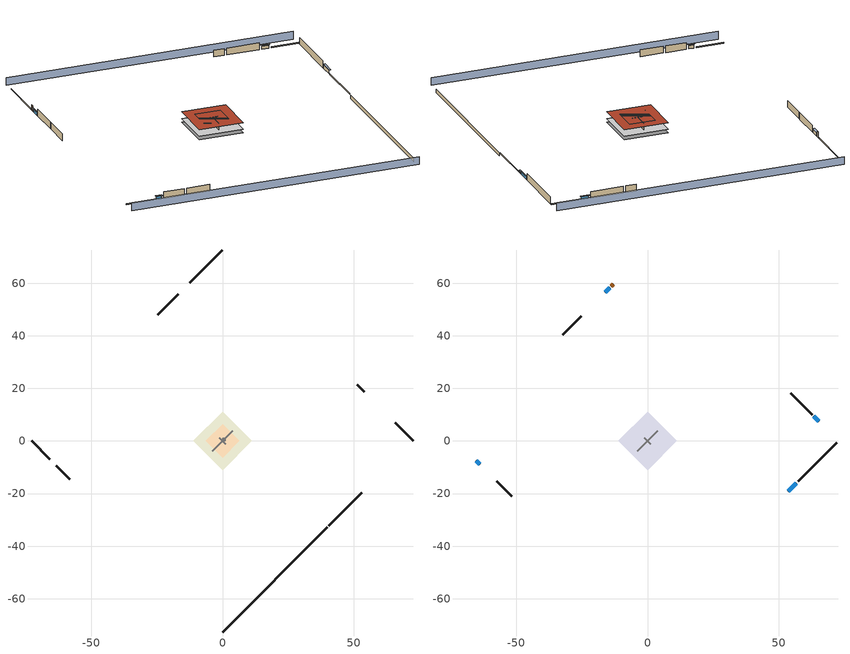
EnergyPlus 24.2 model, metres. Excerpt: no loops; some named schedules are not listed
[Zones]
central ac and furnace airloop ret air zone
 floor adiabatic (AdiabaticConst): 0,0 0,1 1,1 1,0 z0
 wall adiabatic (AdiabaticConst): 0,1 0,0 1,0 1,1 0,1 z0:1
 ceiling adiabatic (AdiabaticConst): 1,0 1,1 0,1 0,0 z1
crawlspace - vented
 floor foundation (Slab2 construction): -11.15,0 0,11.15 11.15,0 0,-11.15 z-0.91
 wall outside (RimJoist1 construction): 40.49,-32.14 52.92,-19.7 z0.3:0.61
 wall outside (RimJoist2 construction): -72.62,0 -65.73,-6.9 z0.3:0.61
 wall outside (RimJoist3 construction): 0,72.62 -12.44,60.19 z0.3:0.61
 wall outside (RimJoist4 construction): 72.62,0 65.73,6.9 z0.3:0.61
 wall foundation (FoundationWall1 construction): 0,-72.62 39.83,-32.8 z-0.91:0.3
garage
 floor foundation (Slab1 construction): -6.34,0 0,6.34 6.34,0 0,-6.34 z0
 wall outside (Wall1 construction): -63.21,-9.42 -58.03,-14.59 z0.3:2.74
 wall outside (Wall2 construction): -16.78,55.85 -24.54,48.09 z0.3:2.74
 wall outside (Wall9 construction): 53.81,18.81 51.23,21.4 z0.3:2.74
 wall to conditioned space (Wall5 construction Reversed): -3.88,-3.88 3.88,3.88 z0.3:2.74
 wall to conditioned space (Wall6 construction Reversed): 1.29,-1.29 -1.29,1.29 z0.3:2.74
 roof outside (Roof1 construction): 0,6.34 -6.34,0 0,-6.34 6.34,0 z2.74
conditioned space
 floor to crawlspace - vented (Floor1 construction): -11.15,0 0,11.15 11.15,0 0,-11.15 z0.3
 wall outside (AdiabaticWallConstruction 1): -13.09,59.53 -13.74,58.88 z0.3:2.34
 wall outside (AdiabaticWallConstruction): 53.58,-19.05 56.64,-15.99 / -65.07,-7.55 -63.86,-8.76 z0.3:1.46; -14.4,58.23 -16.12,56.5 z0.3:1.37; 65.07,7.55 63.28,9.34 z0.3:1.4
 wall outside (Wall3 construction): 57.29,-15.33 71.97,-0.66 z0.3:2.74
 wall outside (Wall4 construction): -57.38,-15.25 -51.58,-21.05 z0.3:2.74
 wall outside (Wall7 construction): -25.19,47.43 -32.27,40.36 z0.3:2.74
 wall outside (Wall8 construction): 62.62,10 54.47,18.15 z0.3:2.74
 window (WindowConstruction): 53.58,-19.05 56.64,-15.99 z0.3:1.46
 window (WindowConstruction 1): -65.07,-7.55 -63.86,-8.76 z0.3:1.46
 window (WindowConstruction 2): -14.4,58.23 -16.12,56.5 z0.3:1.37
 window (WindowConstruction 3): 65.07,7.55 63.28,9.34 z0.3:1.4
 door (Door): -13.09,59.53 -13.74,58.89 z0.3:2.34
 roof outside (Roof2 construction): 0,11.15 -11.15,0 0,-11.15 11.15,0 z2.74
shading: -75.86,-3.23 -3.23,-75.86 / 75.86,3.23 3.23,75.86 z0:2.74; 56.85,-15.77 53.36,-19.26 53.79,-19.69 57.28,-16.2 z1.77; -63.65,-8.98 -65.29,-7.34 -65.72,-7.77 -64.08,-9.41 z1.77; -16.34,56.29 -14.18,58.44 -14.61,58.88 -16.77,56.72 z1.68; 63.07,9.56 65.29,7.34 65.72,7.77 63.5,9.99 z1.71
[Building]
Building 1: Terrain=Suburbs
[Site:Location]
Portland Intl Arpt_OR: Latitude {deg}=45.59; Longitude {deg}=-122.6; Time Zone {hr}=-8; Elevation {m}=33; Keep Site Location Information=Yes
[Site:GroundTemperature:Shallow]
10.2558, 8.96328, 8.85977, 9.47314, 11.9355, 14.3863, 16.5111, 17.8571, 17.9714, 16.8767, 14.8061, 12.4304
[Site:WaterMainsTemperature]
Calculation Method=Schedule; Temperature Schedule=mains temperature schedule
[Material] Roughness=Rough; Thermal Absorptance=0.9
Name | Thickness {m} | Conductivity {W/m-K} | Density {kg/m3} | Specific Heat {J/kg-K} | Solar Absorptance | Visible Absorptance
asphalt or fiberglass shingles | 0.00635 | 0.162714 | 1121.4 | 1465.45 | 0.85 | 0.85
composite shingle siding | 0.00635 | 0.162714 | 1121.4 | 1465.45 | 0.7 | 0.7
concrete 4.0 in. | 0.1016 | 1.803125 | 2242.8 | 837.4 | 0.7 | 0.7
concrete 8.0 in. | 0.2032 | 1.803125 | 2242.8 | 837.4 | 0.7 | 0.7
door material | 0.04445 | 0.0612267 | 512.64 | 1214.23 | 0.7 | 0.7
floor covering | 0.0127 | 0.0433444 | 54.468 | 1339.84 | 0.6 | 0.6
floor rigid ins; roof rigid ins 1; wall rigid ins; wall rigid ins 1; wall rigid ins 2 | 0.051816 | 0.029427 | 32.04 | 1214.23 | 0.7 | 0.7
floor stud and cavity | 0.1397 | 0.0972396 | 92.3553 | 1139.71 | 0.7 | 0.7
furniture material conditioned space 1; furniture material garage 1 | 0.1524 | 0.115458 | 640.8 | 1214.23 | 0.6 | 0.6
gypsum board | 0.0127 | 0.160291 | 801 | 837.4 | 0.6 | 0.6
osb sheathing 0.5 in. | 0.0127 | 0.115458 | 512.64 | 1214.23 | 0.6 | 0.6
osb sheathing 0.5 in. 1 | 0.0127 | 0.115458 | 512.64 | 1214.23 | 0.7 | 0.7
osb sheathing 0.75 in. | 0.01905 | 0.115458 | 512.64 | 1214.23 | 0.7 | 0.7
rim joist stud and cavity | 0.0508 | 0.144151 | 50.32683 | 1063.81 | 0.6 | 0.6
roof rigid ins | 0.00254769 | 0.029427 | 32.04 | 1214.23 | 0.7 | 0.7
roof stud and cavity | 0.2032 | 0.667294 | 78.34581 | 1123.46 | 0.7 | 0.7
soil 0.5 in. | 0.0127 | 1.9041 | 1842.3 | 418.7 | 0.7 | 0.7
wall rigid ins 3 | 0.512978 | 0.029427 | 32.04 | 1214.23 | 0.7 | 0.7
wall stud and cavity | 0.1397 | 0.348479 | 139.0536 | 1170.24 | 0.6 | 0.6
wall stud and cavity 1 | 0.1397 | 0.207325 | 139.0536 | 1170.24 | 0.7 | 0.7
wall stud and cavity 2 | 0.1397 | 0.222524 | 139.0536 | 1170.24 | 0.7 | 0.7
wall stud and cavity 3 | 0.0889 | 0.380278 | 52.3479 | 1209.89 | 0.7 | 0.7
wall stud and cavity 4 | 0.0889 | 0.391764 | 83.0341 | 1211.67 | 0.7 | 0.7
wood siding; wood siding 1 | 0.0254 | 0.102417 | 544.68 | 1172.36 | 0.7 | 0.7
[Material:NoMass]
Adiabatic: Roughness=Rough; Thermal Resistance {m2-K/W}=176.1; Thermal Absorptance=0.9; Solar Absorptance=0.7; Visible Absorptance=0.7
[WindowMaterial:SimpleGlazingSystem]
WindowMaterial: U-Factor {W/m2-K}=4.31528; Solar Heat Gain Coefficient=0.67
[Construction]
AdiabaticConst: Adiabatic
AdiabaticWallConstruction: wood siding, wall rigid ins 3, wall stud and cavity 3, gypsum board
AdiabaticWallConstruction 1: wood siding 1, wall rigid ins 3, wall stud and cavity 3, gypsum board
Door: door material
Floor1 construction: floor stud and cavity, floor rigid ins, osb sheathing 0.75 in., floor covering
FoundationWall1 construction: concrete 8.0 in.
furniture construction conditioned space 1: furniture material conditioned space 1
furniture construction garage 1: furniture material garage 1
PartitionWallConstruction: gypsum board, wall stud and cavity 4, gypsum board
RimJoist1 construction; RimJoist2 construction; RimJoist3 construction; RimJoist4 construction: composite shingle siding, rim joist stud and cavity
Roof1 construction: asphalt or fiberglass shingles, roof rigid ins, osb sheathing 0.5 in.
Roof2 construction: asphalt or fiberglass shingles, roof rigid ins 1, osb sheathing 0.75 in., roof stud and cavity, gypsum board
Slab1 construction: concrete 4.0 in.
Slab2 construction: soil 0.5 in.
Wall1 construction; Wall2 construction; Wall9 construction: composite shingle siding, osb sheathing 0.5 in. 1, wall stud and cavity
Wall3 construction; Wall4 construction: composite shingle siding, wall rigid ins, osb sheathing 0.5 in. 1, wall stud and cavity 1, gypsum board
Wall5 construction Reversed: gypsum board, wall stud and cavity 2, osb sheathing 0.5 in. 1, wall rigid ins 1
Wall6 construction Reversed: gypsum board, wall stud and cavity 2, osb sheathing 0.5 in. 1, wall rigid ins 2
Wall7 construction; Wall8 construction: composite shingle siding, wall rigid ins 2, osb sheathing 0.5 in. 1, wall stud and cavity 1, gypsum board
WindowConstruction; WindowConstruction 1; WindowConstruction 2; WindowConstruction 3: WindowMaterial
[Zone] Multiplier=1
Name | Volume {m3} | Part of Total Floor Area
central ac and furnace airloop ret air zone | 1 | No
conditioned space | 606.66 | Yes
crawlspace - vented | 303.33 | Yes
garage | 195.726 | Yes
[Space]
Name | Zone | Space Type | Volume {m3}
central ac and furnace airloop ret air space | central ac and furnace airloop ret air zone | Plenum Space Type
conditioned space 1 | conditioned space |  | 606.66
crawlspace - vented 1 | crawlspace - vented |  | 303.33
garage 1 | garage |  | 195.726
[SpaceList]
Plenum Space Type: central ac and furnace airloop ret air space
[OtherEquipment] Design Level Calculation Method=EquipmentLevel
Name | Fuel Type | Zone or ZoneList or Space or SpaceList | Schedule | Design Level {W} | Fraction Latent | Fraction Radiant | Fraction Lost
central ac and furnace airloop_0 RetCondToRP; central ac and furnace airloop_0 RetSensLkToRP | None | central ac and furnace airloop ret air space | Always On Discrete | 0 | 0 | 0 | 0
central ac and furnace airloop_0 RetLatLkToRP | None | central ac and furnace airloop ret air space | Always On Discrete | 0 | 1 | 0 | 0
central ac and furnace airloop_0 SupCondToLv; central ac and furnace airloop_0 SupSensLkToCond; mech vent house fan sensible load | None | conditioned space 1 | Always On Discrete | 0 | 0 | 0 | 0
central ac and furnace airloop_0 SupLatLkToCond; mech vent house fan latent load | None | conditioned space 1 | Always On Discrete | 0 | 1 | 0 | 0
clothes dryer 1 | Electricity | conditioned space 1 | clothes_dryer | 0 | 0.015 | 0.081 | 0.85
cooking range 1 | NaturalGas | conditioned space 1 | cooking_range | 5808.88 | 0.16 | 0.384 | 0.2
general water use latent | None | conditioned space 1 | general water use schedule | 25.6591 | 1 | 0 | 0
general water use sensible | None | conditioned space 1 | general water use schedule | -25.2881 | 0 | 0.6 | 0
central ac and furnace airloop_0 RetCondToDZ; central ac and furnace airloop_0 SupCondToDZ; central ac and furnace airloop_0 SupSensLkToDZ | None | crawlspace - vented 1 | Always On Discrete | 0 | 0 | 0 | 0
central ac and furnace airloop_0 SupLatLkToDZ | None | crawlspace - vented 1 | Always On Discrete | 0 | 1 | 0 | 0
water heater energy adjustment1 | Electricity | garage 1 | Always On Discrete | 0.01 | 0 | 0 | 1
water heater lat | None | garage 1 | Always On Discrete | 0 | 1 | 0 | 0
water heater sens | None | garage 1 | Always On Discrete | 0 | 0 | 0 | 0
[SurfaceProperty:IncidentSolarMultiplier] Incident Solar Multiplier=1; Incident Solar Multiplier Schedule=trans schedule winter=0.85 summer=0.7
Window1; Window2; Window3; Window4
[InternalMass]
Name | Construction | Zone or ZoneList | Space or SpaceList | Surface Area {m2}
furniture mass conditioned space 1 | furniture construction conditioned space 1 | conditioned space | conditioned space 1 | 99.51774
partition wall mass | PartitionWallConstruction | conditioned space | conditioned space 1 | 248.794
furniture mass garage 1 | furniture construction garage 1 | garage | garage 1 | 8.02682
[Lights] Design Level Calculation Method=LightingLevel; Return Air Fraction=0; Fraction Radiant=0.6; Fraction Visible=0.2; Fraction Replaceable=1
Name | Zone or ZoneList or Space or SpaceList | Schedule | Lighting Level {W}
interior lighting | conditioned space 1 | lighting_interior | 368.726
garage lighting | garage 1 | lighting_garage | 9.02492
[People]
occupants: Zone or ZoneList or Space or SpaceList=conditioned space 1; Number of People Schedule=occupants; Number of People Calculation Method=People; Number of People=1; Fraction Radiant=0.314171; Sensible Heat Fraction=0.56303; Activity Level Schedule=occupants activity schedule; Carbon Dioxide Generation Rate {m3/s-W}=0; Enable ASHRAE 55 Comfort Warnings=No; Mean Radiant Temperature Calculation Type=EnclosureAveraged
[ElectricEquipment] Design Level Calculation Method=EquipmentLevel
Name | Zone or ZoneList or Space or SpaceList | Schedule | Design Level {W} | Fraction Latent | Fraction Radiant | Fraction Lost
ceiling fan | conditioned space 1 | ceiling_fan | 17.5425 | 0 | 0.558 | 0
clothes dryer | conditioned space 1 | clothes_dryer | 4325.97 | 0.015 | 0.081 | 0.85
clothes washer | conditioned space 1 | clothes_washer | 304.739 | 0.03 | 0.162 | 0.7
cooking range | conditioned space 1 | cooking_range | 198.207 | 0.16 | 0.384 | 0.2
dishwasher | conditioned space 1 | dishwasher | 936.747 | 0.3 | 0.18 | 0.4
fridge | conditioned space 1 | fridge schedule | 45.9075 | 0 | 0.6 | 0
mech vent bath fan 0 | conditioned space 1 | mech vent bath fan 0 schedule | 30 | 0 | 0 | 1
mech vent house fan | conditioned space 1 | mech vent house fan schedule | 0 | 0 | 0 | 1
mech vent house fan cfis | conditioned space 1 | mech vent house fan cfis schedule | 0 | 0 | 0 | 0
mech vent range fan 0 | conditioned space 1 | mech vent range fan 0 schedule | 30 | 0 | 0 | 1
misc plug loads | conditioned space 1 | plug_loads_other | 678.32 | 0.021 | 0.558 | 0.049
misc tv | conditioned space 1 | plug_loads_tv | 794.961 | 0 | 0.6 | 0
whole house fan | conditioned space 1 | Always On Discrete | 0 | 0 | 0 | 1
freezer | garage 1 | freezer schedule | 194.914 | 0 | 0.6 | 0
[ZoneInfiltration:DesignFlowRate] Schedule=Always On Discrete
Name | Zone or ZoneList or Space or SpaceList | Design Flow Rate Calculation Method | Design Flow Rate {m3/s} | Air Changes per Hour {1/hr} | Constant Term Coefficient | Temperature Term Coefficient | Velocity Term Coefficient | Velocity Squared Term Coefficient
infil flow; natural vent flow; whole house fan flow | conditioned space 1 | Flow/Zone | 0
crawlspace_vented 1 duct leakage imbalance infil flow | crawlspace - vented 1 | Flow/Zone | 0
infil crawlspace - vented 1 | crawlspace - vented 1 | AirChanges/Hour |  | 2.6013 | 1 | 0 | 0 | 0
[ZoneMixing] Schedule=Always On Continuous; Design Flow Rate Calculation Method=Flow/Zone; Design Flow Rate {m3/s}=0
Name | Zone or Space | Source Zone or Space
central ac and furnace airloop_0 ZoneMixDZToCond mix | conditioned space | crawlspace - vented
central ac and furnace airloop_0 ZoneMixCondToDZ mix | crawlspace - vented | conditioned space
[SurfaceProperty:ExposedFoundationPerimeter] Exposed Perimeter Calculation Method=TotalExposedPerimeter
Name | Total Exposed Perimeter {m}
Slab2 | 56.32704
Slab1 | 21.9456
[ZoneInfiltration:EffectiveLeakageArea]
infil garage 1: Zone or Space=garage 1; Schedule=Always On Discrete; Effective Air Leakage Area {cm2}=122.327; Stack Coefficient=0.000129147; Wind Coefficient=4.64657e-05
[AvailabilityManager:Scheduled]
central ac and furnace airloop Availability Manager: Schedule=Always On Discrete
[AirLoopHVAC:ReturnPlenum]
Air Loop HVAC Return Plenum 1: Zone=central ac and furnace airloop ret air zone
[WaterUse:Equipment]
dishwasher: Peak Flow Rate {m3/s}=1.46134e-05; Flow Rate Fraction Schedule=hot_water_dishwasher
[Foundation:Kiva] Wall Depth Below Slab {m}=0.2032
Name | Initial Indoor Air Temperature {C} | Wall Height Above Grade {m}
Foundation Kiva 1 | 13.4258 | 0.1016
Foundation Kiva 2 | 8.69436 | 0.3048
[Foundation:Kiva:Settings]
Soil Conductivity {W/m-K}=1.9041; Soil Density {kg/m3}=1842.3; Soil Specific Heat {J/kg-K}=418.7; Ground Solar Absorptivity=0.9; Ground Thermal Absorptivity=0.9; Ground Surface Roughness {m}=0.03; Far-Field Width {m}=40; Deep-Ground Boundary Condition=ZeroFlux; Deep-Ground Depth {m}=40; Minimum Cell Dimension {m}=0.2; Maximum Cell Growth Coefficient=3; Simulation Timestep=Timestep
[Exterior:Lights]
exterior lighting: Schedule=exterior lighting schedule; Design Level {W}=8.97151
[EnergyManagementSystem:GlobalVariable]
central_ac_and_furnace_airloop_0_DuctImbalLkExhFanEquivCond
central_ac_and_furnace_airloop_0_DuctImbalLkExhFanEquivDZ
central_ac_and_furnace_airloop_0_DuctImbalLkSupFanEquivCond
central_ac_and_furnace_airloop_0_DuctImbalLkSupFanEquivDZ
central_ac_and_furnace_airloop_0_DZ_T
central_ac_and_furnace_airloop_0_DZ_W
central_ac_and_furnace_airloop_0_RetCondToDZ
central_ac_and_furnace_airloop_0_RetCondToRP
central_ac_and_furnace_airloop_0_RetLatLkToRP
central_ac_and_furnace_airloop_0_RetSensLkToRP
central_ac_and_furnace_airloop_0_SupCondToDZ
central_ac_and_furnace_airloop_0_SupCondToLv
central_ac_and_furnace_airloop_0_SupLatLkToCond
central_ac_and_furnace_airloop_0_SupLatLkToDZ
central_ac_and_furnace_airloop_0_SupSensLkToCond
central_ac_and_furnace_airloop_0_SupSensLkToDZ
central_ac_and_furnace_airloop_0_ZoneMixCondToDZ
central_ac_and_furnace_airloop_0_ZoneMixDZToCond
central_ac_and_furnace_airloop_AH_MFR
central_ac_and_furnace_airloop_AH_Tout
central_ac_and_furnace_airloop_AH_VFR
central_ac_and_furnace_airloop_AH_Wout
central_ac_and_furnace_airloop_Fan_RTF
central_ac_and_furnace_airloop_RA_T
central_ac_and_furnace_airloop_Ra_W
infil_program_Qfan
infil_program_Qinf
natural_vent_program_Qnv
natural_vent_program_Qwhf
[EnergyManagementSystem:Sensor]
Name | Output:Variable or Output:Meter Index Key | Output:Variable or Output:Meter
airflow_gain | infil flow | Infiltration Sensible Heat Gain Energy
airflow_gain_1 | natural vent flow | Infiltration Sensible Heat Gain Energy
airflow_gain_2 | whole house fan flow | Infiltration Sensible Heat Gain Energy
airflow_loss | infil flow | Infiltration Sensible Heat Loss Energy
airflow_loss_1 | natural vent flow | Infiltration Sensible Heat Loss Energy
airflow_loss_2 | whole house fan flow | Infiltration Sensible Heat Loss Energy
central_ac_and_furnace_airloop_0_DZ_T_s | crawlspace - vented | Zone Air Temperature
central_ac_and_furnace_airloop_0_DZ_W_s | crawlspace - vented | Zone Mean Air Humidity Ratio
central_ac_and_furnace_airloop_AH_MFR_s | Node 6 | System Node Mass Flow Rate
central_ac_and_furnace_airloop_AH_Tout_s | Node 6 | System Node Temperature
central_ac_and_furnace_airloop_AH_VFR_s | Node 6 | System Node Current Density Volume Flow Rate
central_ac_and_furnace_airloop_AH_Wout_s | Node 6 | System Node Humidity Ratio
central_ac_and_furnace_airloop_RA_T_s | Node 9 | System Node Temperature
central_ac_and_furnace_airloop_Ra_W_s | Node 9 | System Node Humidity Ratio
clg_load_cond |  | Cooling:EnergyTransfer:Zone:CONDITIONED SPACE
clg_load_duct |  | Cooling:EnergyTransfer:Zone:CENTRAL AC AND FURNACE AIRLOOP RET AIR ZONE
clg_sp_s; clg_sp_s_1 | cooling setpoint | Schedule Value
clothes_dryer_exhaust_0_sch_s | clothes_dryer | Schedule Value
cool_season | cooling season schedule | Schedule Value
ducts_conv | central ac and furnace airloop_0 RetCondToRP | Other Equipment Convective Heating Energy
ducts_conv_1 | central ac and furnace airloop_0 RetLatLkToRP | Other Equipment Convective Heating Energy
ducts_conv_2 | central ac and furnace airloop_0 RetSensLkToRP | Other Equipment Convective Heating Energy
ducts_conv_3 | central ac and furnace airloop_0 SupCondToLv | Other Equipment Convective Heating Energy
ducts_conv_4 | central ac and furnace airloop_0 SupLatLkToCond | Other Equipment Convective Heating Energy
ducts_conv_5 | central ac and furnace airloop_0 SupSensLkToCond | Other Equipment Convective Heating Energy
ducts_rad | central ac and furnace airloop_0 RetCondToRP | Other Equipment Radiant Heating Energy
ducts_rad_1 | central ac and furnace airloop_0 RetLatLkToRP | Other Equipment Radiant Heating Energy
ducts_rad_2 | central ac and furnace airloop_0 RetSensLkToRP | Other Equipment Radiant Heating Energy
ducts_rad_3 | central ac and furnace airloop_0 SupCondToLv | Other Equipment Radiant Heating Energy
ducts_rad_4 | central ac and furnace airloop_0 SupLatLkToCond | Other Equipment Radiant Heating Energy
ducts_rad_5 | central ac and furnace airloop_0 SupSensLkToCond | Other Equipment Radiant Heating Energy
htg_load_cond |  | Heating:EnergyTransfer:Zone:CONDITIONED SPACE
htg_load_duct |  | Heating:EnergyTransfer:Zone:CENTRAL AC AND FURNACE AIRLOOP RET AIR ZONE
htg_sp_s; htg_sp_s_1 | heating setpoint | Schedule Value
ig_ee_conv | ceiling fan | Electric Equipment Convective Heating Energy
ig_ee_conv_1 | clothes dryer | Electric Equipment Convective Heating Energy
ig_ee_conv_3 | cooking range | Electric Equipment Convective Heating Energy
ig_ee_conv_4 | dishwasher | Electric Equipment Convective Heating Energy
ig_ee_conv_5 | fridge | Electric Equipment Convective Heating Energy
ig_ee_conv_6 | misc plug loads | Electric Equipment Convective Heating Energy
ig_ee_conv_7 | misc tv | Electric Equipment Convective Heating Energy
ig_ee_conv_8 | whole house fan | Electric Equipment Convective Heating Energy
ig_ee_rad | ceiling fan | Electric Equipment Radiant Heating Energy
ig_ee_rad_1 | clothes dryer | Electric Equipment Radiant Heating Energy
ig_ee_rad_3 | cooking range | Electric Equipment Radiant Heating Energy
ig_ee_rad_4 | dishwasher | Electric Equipment Radiant Heating Energy
ig_ee_rad_5 | fridge | Electric Equipment Radiant Heating Energy
ig_ee_rad_6 | misc plug loads | Electric Equipment Radiant Heating Energy
ig_ee_rad_7 | misc tv | Electric Equipment Radiant Heating Energy
ig_ee_rad_8 | whole house fan | Electric Equipment Radiant Heating Energy
ig_lgt_conv | interior lighting | Lights Convective Heating Energy
ig_lgt_rad | interior lighting | Lights Radiant Heating Energy
ig_lgt_vis | interior lighting | Lights Visible Radiation Heating Energy
ig_oe_conv | clothes dryer 1 | Other Equipment Convective Heating Energy
ig_oe_conv_1 | cooking range 1 | Other Equipment Convective Heating Energy
ig_oe_conv_2 | general water use latent | Other Equipment Convective Heating Energy
ig_oe_conv_3 | general water use sensible | Other Equipment Convective Heating Energy
ig_oe_rad | clothes dryer 1 | Other Equipment Radiant Heating Energy
ig_oe_rad_1 | cooking range 1 | Other Equipment Radiant Heating Energy
ig_oe_rad_2 | general water use latent | Other Equipment Radiant Heating Energy
ig_oe_rad_3 | general water use sensible | Other Equipment Radiant Heating Energy
ig_ppl_conv | occupants | People Convective Heating Energy
ig_ppl_rad | occupants | People Radiant Heating Energy
im_conv | furniture mass conditioned space 1 | Surface Inside Face Convection Heat Gain Energy
im_conv_1 | partition wall mass | Surface Inside Face Convection Heat Gain Energy
im_ig | furniture mass conditioned space 1 | Surface Inside Face Internal Gains Radiation Heat Gain Energy
im_ig_1 | partition wall mass | Surface Inside Face Internal Gains Radiation Heat Gain Energy
im_lgt | furniture mass conditioned space 1 | Surface Inside Face Lights Radiation Heat Gain Energy
im_lgt_1 | partition wall mass | Surface Inside Face Lights Radiation Heat Gain Energy
im_sol | furniture mass conditioned space 1 | Surface Inside Face Solar Radiation Heat Gain Energy
im_sol_1 | partition wall mass | Surface Inside Face Solar Radiation Heat Gain Energy
im_surf | furniture mass conditioned space 1 | Surface Inside Face Net Surface Thermal Radiation Heat Gain Energy
im_surf_1 | partition wall mass | Surface Inside Face Net Surface Thermal Radiation Heat Gain Energy
mech_vent_bath_fan_0_sch_s | mech vent bath fan 0 schedule | Schedule Value
mech_vent_range_fan_0_sch_s | mech vent range fan 0 schedule | Schedule Value
mv_conv | mech vent bath fan 0 | Electric Equipment Convective Heating Energy
mv_conv_1 | mech vent house fan | Electric Equipment Convective Heating Energy
mv_conv_2 | mech vent house fan cfis | Electric Equipment Convective Heating Energy
mv_conv_3 | mech vent range fan 0 | Electric Equipment Convective Heating Energy
mv_conv_4 | mech vent house fan latent load | Other Equipment Convective Heating Energy
mv_conv_5 | mech vent house fan sensible load | Other Equipment Convective Heating Energy
mv_rad | mech vent bath fan 0 | Electric Equipment Radiant Heating Energy
mv_rad_1 | mech vent house fan | Electric Equipment Radiant Heating Energy
mv_rad_2 | mech vent house fan cfis | Electric Equipment Radiant Heating Energy
mv_rad_3 | mech vent range fan 0 | Electric Equipment Radiant Heating Energy
mv_rad_4 | mech vent house fan latent load | Other Equipment Radiant Heating Energy
mv_rad_5 | mech vent house fan sensible load | Other Equipment Radiant Heating Energy
natural_vent_s | natural vent schedule | Schedule Value
out_pb_s |  | Site Outdoor Air Barometric Pressure
out_wt_s |  | Site Outdoor Air Humidity Ratio
site_vw_s |  | Site Wind Speed
ss_back_out | Window1 | Surface Window Shortwave from Zone Back Out Window Heat Transfer Rate
ss_back_out_1 | Window2 | Surface Window Shortwave from Zone Back Out Window Heat Transfer Rate
ss_back_out_2 | Window3 | Surface Window Shortwave from Zone Back Out Window Heat Transfer Rate
ss_back_out_3 | Window4 | Surface Window Shortwave from Zone Back Out Window Heat Transfer Rate
ss_conv | Door1 | Surface Inside Face Convection Heat Gain Energy
ss_conv_1 | Window1 | Surface Inside Face Convection Heat Gain Energy
ss_conv_2 | Window2 | Surface Inside Face Convection Heat Gain Energy
ss_conv_3 | Window3 | Surface Inside Face Convection Heat Gain Energy
ss_conv_4 | Window4 | Surface Inside Face Convection Heat Gain Energy
ss_ig | Door1 | Surface Inside Face Internal Gains Radiation Heat Gain Energy
ss_ig_1 | Window1 | Surface Inside Face Internal Gains Radiation Heat Gain Energy
ss_ig_2 | Window2 | Surface Inside Face Internal Gains Radiation Heat Gain Energy
ss_ig_3 | Window3 | Surface Inside Face Internal Gains Radiation Heat Gain Energy
ss_ig_4 | Window4 | Surface Inside Face Internal Gains Radiation Heat Gain Energy
ss_lgt | Door1 | Surface Inside Face Lights Radiation Heat Gain Energy
ss_sol | Door1 | Surface Inside Face Solar Radiation Heat Gain Energy
ss_surf | Door1 | Surface Inside Face Net Surface Thermal Radiation Heat Gain Energy
ss_surf_1 | Window1 | Surface Inside Face Net Surface Thermal Radiation Heat Gain Energy
ss_surf_2 | Window2 | Surface Inside Face Net Surface Thermal Radiation Heat Gain Energy
ss_surf_3 | Window3 | Surface Inside Face Net Surface Thermal Radiation Heat Gain Energy
